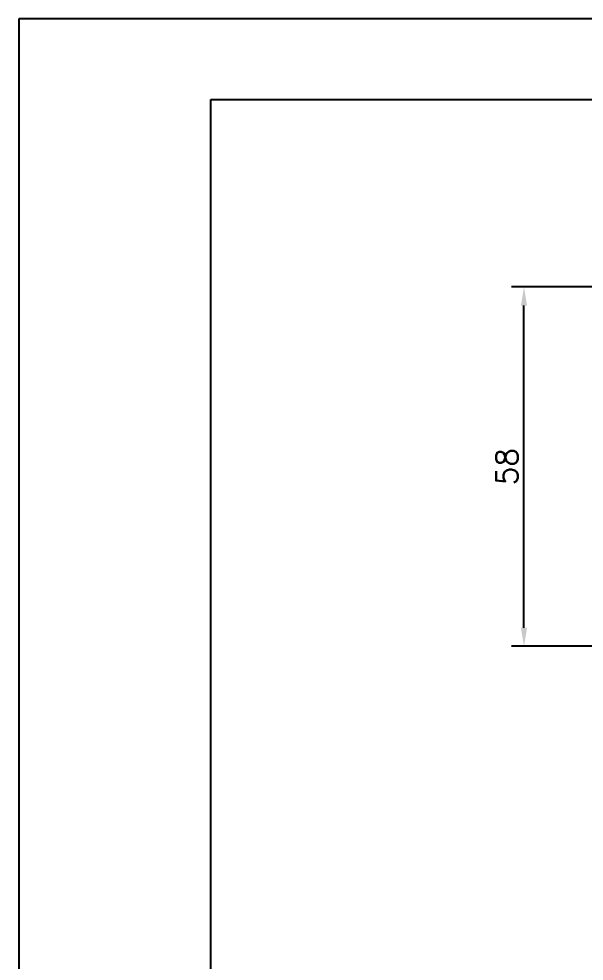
# Model space of a CAD drawing. Extents: x 43789 to 44209, y -38468 to -38171.
# Drawn here: x 43788.9 to 43880.2, y -38322.8 to -38170.7 of the extents above; entities that cross this region are included whole.
import ezdxf

# ---------------------------------------------------------------- set-up
doc = ezdxf.new("R2010")
doc.units = 0
doc.header["$LTSCALE"] = 7
doc.header["$MEASUREMENT"] = 0
doc.layers.get('0').update_dxf_attribs({"color": 2, "linetype": 'CONTINUOUS'})
doc.layers.add('D', color=2, linetype='CONTINUOUS')
doc.styles.add('GHS', font='ROMANS.shx', dxfattribs={"bigfont": 'GHS.shx'})

# ---------------------------------------------------------------- blocks, each defined once
blk = doc.blocks.new('BORDER')
for p, q in [((1, 1), (0, 1)), ((0, 1), (0, 0))]:
    blk.add_line(p, q)

msp = doc.modelspace()

# ---------------------------------------------------------------- linework, layer by layer
at = {"color": 4}
for p, q in [((43819.9, -38183.74), (44197.9, -38183.74)), ((43819.9, -38457.74), (43819.9, -38183.74))]:
    msp.add_line(p, q, dxfattribs=at)
at = {"layer": 'D'}
for p, q in [((43912.48, -38214.02), (43868.45, -38214.02)), ((43870.45, -38269.02), (43870.45, -38217.02)), ((43921.75, -38272.02), (43868.45, -38272.02))]:
    msp.add_line(p, q, dxfattribs=at)
for points in [[(43869.95, -38217.02), (43870.95, -38217.02), (43870.45, -38214.02)], [(43869.95, -38269.02), (43870.95, -38269.02), (43870.45, -38272.02)]]:
    msp.add_solid(points, dxfattribs=at)

# ---------------------------------------------------------------- block references
at = {"xscale": 420, "yscale": 297, "zscale": 420}
msp.add_blockref('BORDER', (43788.9, -38467.74), dxfattribs=at)

# ---------------------------------------------------------------- texts
at = {"layer": 'D', "insert": (43867.7, -38243.02), "char_height": 3.5, "attachment_point": 5, "rotation": 90, "style": 'GHS'}
msp.add_mtext('\\A1;58', dxfattribs=at)

doc.saveas('drawing.dxf')
